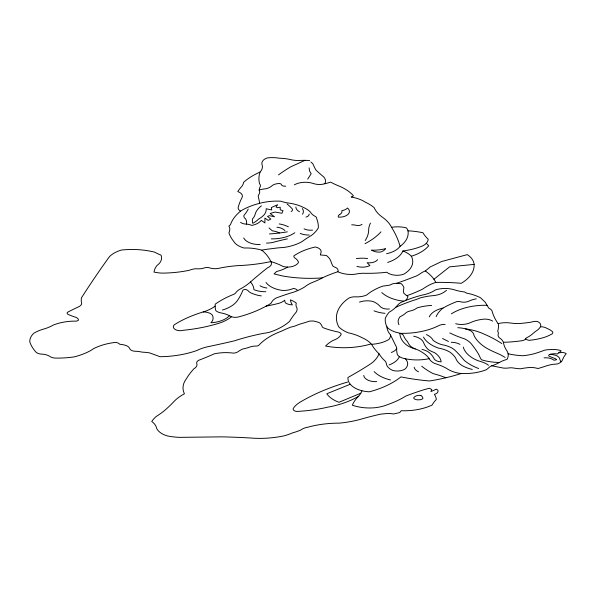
<?xml version="1.0" encoding="UTF-8"?>
<svg xmlns="http://www.w3.org/2000/svg" width="596" height="596" viewBox="0 0 596 596"><rect width="100%" height="100%" fill="white"/><g stroke="black" fill="none" stroke-linecap="round" stroke-linejoin="round"><path stroke-width="0.89" d="M307.707 179.12L311.186 173.697L309.622 171.186L309.1 167.871M433.933 279.263L449.593 266.852L474.118 264.393A27.893 16.099 0 0 0 467.324 254.626L441.591 261.525L431.355 266.434M360.826 393.196L339.012 402.278A29.927 17.277 0 0 1 326.817 393.755L350.269 384.249M558.854 352.772L562.602 352.474A5.975 3.449 0 0 1 566.2 353.644A48.745 28.139 0 0 0 562.602 359.619A11.399 6.578 0 0 1 557.759 363.843A28.474 16.442 0 0 1 552.589 364.365A36.289 20.949 0 0 0 545.273 366.249A76.809 44.342 0 0 1 537.965 368.522A17.247 9.961 0 0 0 530.872 367.419A42.502 24.54 0 0 0 520.636 368.782A36.46 21.054 0 0 1 513.774 368.067A9.059 5.23 0 0 0 508.038 368.052A19.236 11.108 0 0 1 503.687 368.127L491.722 365.81M442.537 338.491L448.416 341.486M385.009 313.325A26.015 15.019 0 0 1 374.042 310.844M359.47 302.105A14.52 8.381 0 0 1 373.215 301.546A23.14 13.358 0 0 1 379.875 306.195A8.679 5.014 0 0 0 389.449 308.996M403.887 301.174A32.452 18.737 0 0 1 381.82 292.569M405.459 300.54A16.725 9.655 0 0 0 407.962 296.458A32.333 18.67 0 0 1 403.708 293.023A41.288 23.84 0 0 1 403.917 287.637A21.18 12.225 0 0 0 401.22 283.681A47.993 27.707 0 0 1 396.452 283.324A7.919 4.574 0 0 0 390.224 285A57.961 33.465 0 0 1 382.967 286.08A51.673 29.837 0 0 0 366.786 294.938A15.727 9.082 0 0 1 355.998 296.86A9.111 5.26 0 0 0 348.742 298.171A53.111 30.664 0 0 0 338.789 326.913A32.385 18.7 0 0 0 348.124 332.784A39.88 23.028 0 0 1 361.809 337.574A31.96 18.454 0 0 1 371.584 344.302A79.827 46.086 0 0 0 379.034 353.793A59.391 34.285 0 0 0 385.329 361.236A16.107 9.298 0 0 1 386.335 363.605A16.04 9.26 0 0 0 392.898 370.511A10.505 6.064 0 0 0 405.101 368.998A16.956 9.789 0 0 0 405.176 358.695A11.711 6.765 0 0 1 397.376 354.732A64.673 37.339 0 0 1 396.683 348.086A8.217 4.746 0 0 0 396.608 347.423L390.425 334.758A30.754 17.761 0 0 1 386.953 326.817M406.807 295.683A115.795 66.856 0 0 0 422.437 289.202A102.929 59.429 0 0 1 429.127 285.104A39.217 22.641 0 0 1 435.81 282.415A139.702 80.654 0 0 1 461.252 283.294A44.529 25.71 0 0 0 474.118 264.393M396.452 283.324A293.605 169.51 0 0 0 411.389 277.907A76.75 44.313 0 0 1 416.157 276.097A25.323 14.617 0 0 0 419.904 273.929A25.114 14.498 0 0 1 425.276 270.949A54.147 31.26 0 0 1 435.81 282.415M430.647 266.561A126.859 73.241 0 0 1 425.276 270.949M371.584 344.302A27.677 15.98 0 0 0 388.883 339.482A18.349 10.594 0 0 0 390.603 335.131M415.248 348.928A22.73 13.119 0 0 1 405.414 344.086A34.829 20.108 0 0 1 399.871 333.298A54.825 31.655 0 0 0 439.423 325.319A8.337 4.813 0 0 1 445.13 324.418M379.034 353.793A42.599 24.592 0 0 1 371.099 363.553A408.856 236.053 0 0 1 347.997 377.447A23.348 13.477 0 0 0 369.341 391.81A79.633 45.974 0 0 0 400.952 376.895A152.919 88.282 0 0 0 429.515 380.971A140.507 81.116 0 0 0 461.304 373.469M399.38 356.609A23.162 13.373 0 0 1 389.113 364.938M396.668 348.489A11.458 6.616 0 0 1 391.274 352.459M429.135 358.665A34.218 19.757 0 0 1 405.176 358.695M418.474 371.792A11.562 6.675 0 0 1 414.16 367.233M421.7 366.19A75.863 43.799 0 0 0 433.195 373.655A70.477 40.692 0 0 1 445.882 377.767M525.56 338.953A9.402 5.431 0 0 0 528.965 340.331A48.797 28.176 0 0 0 543.589 337.604A35.037 20.227 0 0 0 552.365 333.708A4.664 2.689 0 0 0 552.589 331.756A20.651 11.927 0 0 0 546.964 328.381A8.359 4.828 0 0 0 540.416 326.772M561.089 361.854A18.55 10.713 0 0 1 559.786 359.038A9.298 5.364 0 0 0 556.977 355.857A13.976 8.068 0 0 0 550.086 354.329M544.036 357.868A9.946 5.744 0 0 1 553.826 360.14A3.181 1.84 0 0 0 556.522 359.619A5.148 2.973 0 0 0 554.727 358.457A185.088 106.855 0 0 1 548.99 356.177A2.287 1.319 0 0 1 550.227 354.3A10.363 5.982 0 0 1 557.312 353.972L561.141 350.984L560.017 350.336A17.575 10.147 0 0 0 555.852 349.621A13.708 7.912 0 0 0 549.773 349.621A13.507 7.8 0 0 0 544.379 350.269A108.919 62.885 0 0 1 534.478 353.651A43.024 24.838 0 0 1 522.774 355.73A51.353 29.651 0 0 1 508.097 353.771M503.389 342.283A51.263 29.599 0 0 0 507.017 350.97A22.387 12.926 0 0 1 507.017 359.351A34.918 20.16 0 0 0 501.139 361.548A63.146 36.46 0 0 1 494.054 365.043A11.764 6.794 0 0 0 489.383 367.136A30.687 17.716 0 0 1 486.269 369.729A37.816 21.836 0 0 1 459.3 373.327A26.559 15.332 0 0 1 446.337 368.239A54.743 31.603 0 0 0 434.41 363.344A18.081 10.437 0 0 1 428.882 358.159A33.57 19.377 0 0 0 421.745 352.072A24.034 13.872 0 0 0 416.909 349.517A17.954 10.363 0 0 1 410.502 346.172A28.623 16.524 0 0 1 407.642 341.851A46.816 27.029 0 0 1 403.745 336.144A9.625 5.558 0 0 0 402.605 334.401A21.329 12.315 0 0 0 395.684 332.203A23.177 13.38 0 0 1 387.393 327.614A42.264 24.399 0 0 1 385.314 318.234A56.277 32.497 0 0 1 389.121 312.244A39.865 23.02 0 0 0 397.07 305.86A19.683 11.361 0 0 1 400.877 302.463A109.47 63.198 0 0 1 421.797 295.176A27.833 16.07 0 0 0 435.281 289.984A19.541 11.287 0 0 1 454.294 289.79A33.585 19.392 0 0 0 464.671 291.98A6.929 4.001 0 0 0 469.335 293.679A43.031 24.846 0 0 1 480.57 297.769L485.241 302.261L488.698 308.05A10.609 6.124 0 0 1 491.983 310.747A96.075 55.465 0 0 0 498.375 324.023A56.687 32.728 0 0 1 497.682 331.406A8.709 5.029 0 0 1 498.032 334.796A10.825 6.251 0 0 0 499.239 337.694A17.008 9.819 0 0 1 503.389 342.283A88.566 51.129 0 0 0 522.67 340.592A4.962 2.868 0 0 0 525.59 338.908A4.79 2.764 0 0 1 526.827 337.671A30.232 17.455 0 0 0 532.228 334.162A47.71 27.543 0 0 1 536.281 330.914A18.536 10.706 0 0 0 540.557 326.496A8.173 4.716 0 0 0 537.182 321.43A7.636 4.41 0 0 0 531.558 322.086A108.323 62.535 0 0 1 521.209 323.382A25.948 14.982 0 0 1 511.308 323.121A19.981 11.54 0 0 0 498.077 323.606M421.961 349.375A17.314 9.998 0 0 1 429.917 353.167A34.955 20.182 0 0 1 434.067 358.755A7.867 4.544 0 0 0 441.152 361.846A26.716 15.421 0 0 0 434.581 352.668A32.75 18.908 0 0 1 428.36 349.673A37.965 21.918 0 0 1 423.696 342.782A15.377 8.873 0 0 0 413.669 336.196M472.27 369.431A30.433 17.567 0 0 1 461.721 365.341A26.619 15.369 0 0 1 455.672 358.054A38.33 22.134 0 0 0 450.144 352.266A26.835 15.489 0 0 0 438.388 348.071A33.532 19.363 0 0 1 423.518 337.098M478.663 368.537A51.651 29.822 0 0 1 464.314 360.453A217.86 125.778 0 0 0 454.465 349.77A23.229 13.41 0 0 0 441.845 344.682A23.296 13.447 0 0 1 433.031 340.189A18.498 10.676 0 0 0 426.46 334.602M488.519 365.244A23.184 13.388 0 0 0 480.048 361.347A27.23 15.72 0 0 1 473.477 358.554A35.224 20.338 0 0 1 463.278 347.073M451.179 342.283A12.523 7.226 0 0 1 459.993 344.384M499.537 362.435A37.459 21.627 0 0 1 481.434 359.753A81.876 47.27 0 0 1 478.841 354.665A155.392 89.713 0 0 0 472.27 345.077A26.559 15.332 0 0 0 464.664 338.893A83.485 48.202 0 0 1 449.801 332.903M501.832 343.579A115.996 66.968 0 0 0 483.855 333.998A46.108 26.619 0 0 0 465.282 328.806M505.117 357.458A53.476 30.873 0 0 0 495.954 352.765A96.634 55.793 0 0 1 486.79 348.273A51.874 29.949 0 0 1 473.999 335.496A13.246 7.644 0 0 0 471.063 331.004A21.814 12.598 0 0 0 457.75 327.711M492.668 321.125A10.251 5.923 0 0 0 484.027 319.128A28.846 16.651 0 0 0 470.028 322.823A14.036 8.106 0 0 1 455.679 323.725M451.358 313.839A45.087 26.03 0 0 1 487.051 305.308M476.249 298.872A19.713 11.376 0 0 0 468.642 301.263A8.091 4.671 0 0 1 461.729 302.06A8.366 4.828 0 0 0 457.236 301.464A84.662 48.879 0 0 0 443.059 308.05A22.015 12.71 0 0 0 429.276 316.893M436.145 316.632A41.593 24.011 0 0 1 443.059 308.05M431.646 305.457A37.488 21.642 0 0 0 416.954 307.953A14.379 8.299 0 0 1 410.383 310.948A8.791 5.073 0 0 0 405.72 313.042A21.702 12.531 0 0 1 400.184 316.64A18.364 10.601 0 0 0 398.97 324.723M446.516 290.289A28.139 16.248 0 0 1 441.673 293.478A19.199 11.086 0 0 1 433.895 295.579A43.985 25.397 0 0 0 420.068 297.97A43.113 24.89 0 0 1 412.805 300.57A170.59 98.489 0 0 0 395.826 307.231M376.717 381.619A11.644 6.72 0 0 1 363.724 375.413M390.522 379.95A32.348 18.677 0 0 1 374.154 371.613M358.598 396.265A73.748 42.577 0 0 1 327.621 407.187A106.103 61.261 0 0 1 298.253 411.359A4.142 2.391 0 0 1 294.014 410.51A4.142 2.391 0 0 1 293.597 407.932A32.363 18.685 0 0 1 300.98 401.63A177.683 102.586 0 0 1 347.61 382.058M426.259 243.332A41.355 23.877 0 0 1 428.703 245.805A40.468 23.363 0 0 1 411.337 256.243A30.97 17.88 0 0 1 403.783 274.167A12.613 7.279 0 0 1 386.767 272.245A96.738 55.853 0 0 1 362.904 273.259A28.563 16.494 0 0 0 354.94 274.242A20.83 12.024 0 0 1 337.813 271.739A113.098 65.292 0 0 0 322.242 277.9A94.749 54.698 0 0 1 282.675 275.985L274.078 273.936L276.604 271.508A34.754 20.063 0 0 0 287.726 267.082M322.242 277.9A56.046 32.355 0 0 1 312.811 282.258A33.957 19.608 0 0 0 304.69 286.944A53.387 30.821 0 0 1 293.94 292.062A175.09 101.089 0 0 0 275.821 298.164A17.358 10.02 0 0 0 271.292 302.962A28.705 16.576 0 0 1 266.144 306.106A99.368 57.365 0 0 1 238.035 317.057A7.748 4.477 0 0 1 231.092 316.58A24.756 14.297 0 0 0 220.334 312.766A8.947 5.17 0 0 1 215.804 310.583A46.697 26.962 0 0 1 215.238 304.154A87.21 50.347 0 0 1 232.604 294.789A7.189 4.15 0 0 0 236.135 292.234A20.48 11.823 0 0 1 241.611 288.285A65.411 37.764 0 0 0 250.499 281.96A507.904 293.232 0 0 1 267.604 267.746A8.851 5.111 0 0 0 270.845 261.584A59.548 34.382 0 0 0 261.786 250.164A34.002 19.631 0 0 0 244.04 248.01A19.556 11.294 0 0 1 233.774 241.484A64.979 37.518 0 0 1 228.909 232.85A26.895 15.526 0 0 0 229.78 228.931A22.931 13.239 0 0 0 228.909 226.018A8.731 5.036 0 0 0 230.995 223.209A60.934 35.179 0 0 1 241.082 210.753A58.058 33.518 0 0 1 260.042 203.221A41.28 23.833 0 0 1 280.917 201.21A23.743 13.708 0 0 0 289.09 203.117A33.272 19.206 0 0 1 302.135 206.834A29.04 16.77 0 0 1 310.315 211.952A17.09 9.864 0 0 0 315.18 216.37A4.559 2.63 0 0 1 316.67 218.605A65.396 37.757 0 0 1 318.339 227.851A42.443 24.503 0 0 1 311.373 235.472A122.225 70.566 0 0 0 302.016 241.596A38.829 22.417 0 0 1 283.718 247.482A62.662 36.177 0 0 0 272.387 248.621A64.264 37.101 0 0 0 261.786 250.164M337.813 271.739A7.204 4.157 0 0 0 336.107 267.716A12.509 7.226 0 0 1 332.903 266.062A68.19 39.366 0 0 1 330.713 260.705A24.265 14.006 0 0 0 326.325 255.453L320.425 254.969A15.518 8.962 0 0 1 320.931 252.92A8.612 4.969 0 0 0 315.373 246.99A51.927 29.979 0 0 0 293.798 255.937A6.221 3.591 0 0 0 295.988 258.761A15.414 8.903 0 0 1 298.514 262.359A11.399 6.578 0 0 1 292.45 266.449A10.348 5.975 0 0 1 282.839 266.352A52.031 30.038 0 0 0 270.845 261.584A116.786 67.43 0 0 1 238.467 265.6A82.367 47.553 0 0 0 217.585 268.572A12.039 6.951 0 0 1 208.511 267.522A7.912 4.567 0 0 0 202.454 268.572A22.715 13.112 0 0 1 195.495 268.744A18.223 10.519 0 0 0 189.141 270.316A82.777 47.792 0 0 1 161.903 273.117A28.206 16.286 0 0 1 154.036 272.067A31.357 18.104 0 0 1 157.061 265.429A20.681 11.942 0 0 0 160.994 255.118A49.11 28.355 0 0 1 154.64 252.145A57.358 33.115 0 0 0 121.353 250.052A29.353 16.949 0 0 0 109.552 256.518A1771.327 1022.662 0 0 0 81.414 297.925A41.4 23.9 0 0 0 81.712 303.684A9.082 5.245 0 0 1 79.104 306.582A224.983 129.891 0 0 0 67.318 312.393A3.405 1.967 0 0 0 69.248 314.867A43.307 25.002 0 0 0 75.781 317.281A6.809 3.926 0 0 1 78.56 320A3.405 1.967 0 0 1 74.493 321.11A38.978 22.506 0 0 0 53.394 325.006A38.464 22.208 0 0 1 45.259 328.597A37.019 21.374 0 0 0 34.017 333.104A25.553 14.751 0 0 0 29.837 342.074A66.655 38.479 0 0 0 35.775 351.916A7.39 4.269 0 0 0 40.752 354.061A12.568 7.256 0 0 1 49.505 356.185A7.875 4.544 0 0 0 55.421 358.084A66.104 38.166 0 0 0 74.478 356.84A59.071 34.106 0 0 0 91.076 350.351A25.211 14.557 0 0 1 97.61 346.827A45.117 26.045 0 0 1 115.818 342.372A6.504 3.755 0 0 1 119.781 344.287A13.835 7.986 0 0 1 127.686 346.269A13.76 7.942 0 0 1 130.159 349.42A6.228 3.598 0 0 0 136.156 351.275A23.818 13.753 0 0 1 142.153 352.139A42.338 24.443 0 0 1 149.328 352.817A270.085 155.929 0 0 1 159.929 356.706A73.137 42.227 0 0 0 196.978 350.478A35.954 20.756 0 0 1 207.445 346.798A678.442 391.691 0 0 0 234.489 340.815A164.384 94.906 0 0 1 264.103 333.238A21.769 12.568 0 0 0 270.264 332.009A58.229 33.622 0 0 0 288.218 322.518A11.562 6.675 0 0 0 290.312 320.149A159.765 92.238 0 0 1 296.264 312.021A14.17 8.18 0 0 0 296.264 306.486A13.417 7.748 0 0 1 296.339 303.178A20.413 11.786 0 0 0 290.386 299.907A32.065 18.513 0 0 0 292.345 304.891A9.886 5.707 0 0 1 285.596 303.006A12.956 7.48 0 0 1 284.724 300.16A14.758 8.523 0 0 1 277.974 303.55A130.762 75.491 0 0 1 266.144 306.106M387.646 262.419A31.096 17.954 0 0 0 402.911 250.976A24.764 14.297 0 0 1 411.337 256.243M402.911 250.976A54.728 31.595 0 0 0 422.393 246.006A15.608 9.014 0 0 0 428.181 239.22A57.924 33.443 0 0 1 422.914 232.738A56.814 32.802 0 0 0 407.955 230.816M294.312 184.842A15.883 9.171 0 0 1 313.101 183.434A11.622 6.712 0 0 0 324.813 183.747A46.622 26.917 0 0 0 330.668 182.13A67.005 38.688 0 0 0 339.534 186.25A46.101 26.619 0 0 1 353.279 195.585A2.369 1.371 0 0 1 351.186 196.993A31.595 18.238 0 0 1 365.802 202.416A41.66 24.049 0 0 1 374.146 207.631A41.884 24.183 0 0 0 382.669 217.376A48.164 27.811 0 0 1 391.542 227.314A21.948 12.672 0 0 1 406.427 227.873A18.968 10.951 0 0 1 408.163 232.649A36.691 21.188 0 0 1 400.102 246.312A23.259 13.432 0 0 1 386.595 253.71M391.542 227.314A182.592 105.418 0 0 1 400.102 246.312M356.937 266.375A11.384 6.571 0 0 0 369.922 265.563L367.114 262.724A9.111 5.26 0 0 0 377.64 259.685M356.415 258.575A23.468 13.552 0 0 1 367.643 258.575M380.978 231.829A72.25 41.713 0 0 1 365.013 243.682M365.192 240.538A53.595 30.947 0 0 0 368.7 228.991A43.456 25.092 0 0 1 370.451 223.113M362.033 224.327A5.059 2.92 0 0 1 356.594 225.444A9.164 5.289 0 0 0 351.677 224.841M324.813 183.747A15.198 8.776 0 0 0 323.71 176.908A191.152 110.357 0 0 1 315.88 169.979A86.569 49.982 0 0 1 313.451 164.958A14.542 8.396 0 0 0 310.896 162.015M278.488 174.904A177.28 102.356 0 0 1 290.833 166.768A836.829 483.14 0 0 0 304.921 160.339M309.622 160.54A46.279 26.716 0 0 0 298.142 160.54A22.603 13.052 0 0 1 289.447 159.333A34.009 19.638 0 0 0 279.531 158.231A24.66 14.237 0 0 0 267.179 157.933A10.944 6.318 0 0 0 261.964 164.354A18.945 10.937 0 0 1 260.05 172.088A58.862 33.979 0 0 0 259.595 183.859A6.437 3.718 0 0 1 260.221 186.652A23.05 13.313 0 0 0 259.178 190.266A10.892 6.288 0 0 1 259.282 193.901A9.476 5.468 0 0 0 258.53 197.663A131.582 75.968 0 0 1 259.588 203.333M260.05 172.088A66.059 38.137 0 0 0 243.526 182.436A19.422 11.212 0 0 1 241.782 186.451A61.313 35.402 0 0 0 237.782 191.569A9.119 5.267 0 0 1 241.782 198.103A106.379 61.418 0 0 0 238.475 206.432A8.158 4.708 0 0 0 240.56 211.17M285.789 186.146A3.621 2.093 0 0 1 281.439 184.842A2.287 1.319 0 0 0 279.531 183.538A9.104 5.26 0 0 0 272.223 185.542A13.037 7.524 0 0 1 265.958 188.761A21.516 12.419 0 0 0 259.193 189.99M261.435 205.829A31.819 18.372 0 0 0 255.17 214.068A20.853 12.039 0 0 1 252.562 218.784A28.459 16.435 0 0 0 252.734 223.306A28.437 16.42 0 0 0 258.478 219.186A31.923 18.431 0 0 0 264.222 214.672A20.584 11.883 0 0 0 266.129 208.742L271.702 209.948L271.351 207.542L277.609 204.726L276.045 207.035L277.609 207.736L280.224 207.237L280.224 209.844L283.003 210.649L281.96 213.264L275.002 212.057L270.13 213.465L274.48 216.78L269.437 215.67L267.522 216.378L270.83 219.09L268.215 220.393L264.915 218.084L264.915 222.904L261.264 220.393A16.122 9.305 0 0 1 251.87 225.415A11.853 6.839 0 0 0 246.476 224.111A7.13 4.112 0 0 1 240.56 222.301M246.476 224.111A22.804 13.164 0 0 0 245.604 218.784A6.519 3.762 0 0 1 244.04 215.275A59.377 34.285 0 0 0 248.219 209.047M279.464 232.984A15.891 9.171 0 0 0 272.394 230.838A62.468 36.065 0 0 1 269.087 227.925M287.346 231.837A114.261 65.962 0 0 1 269.437 233.952M276.916 227.218A10.579 6.109 0 0 1 284.918 230.637M279.174 223.91A24.056 13.887 0 0 1 288.397 226.815M294.826 232.745A29.465 17.016 0 0 1 271.344 238.869M291.176 211.558A4.321 2.496 0 0 0 292.047 208.645A81.6 47.114 0 0 0 287.004 203.921M299.527 211.759A10.974 6.332 0 0 1 295.877 207.035M302.314 208.54A12.754 7.368 0 0 1 302.485 214.262M309.093 214.061A5.126 2.958 0 0 1 305.964 217.078M309.264 235.055A14.96 8.635 0 0 1 300.22 233.446M312.572 230.13A10.326 5.96 0 0 1 304.049 228.827M287.346 238.869A220.267 127.171 0 0 0 275.523 241.685A18.014 10.4 0 0 1 266.479 243.086M260.214 244.494A15.958 9.216 0 0 1 243.69 237.968M297.523 290.647A5.051 2.92 0 0 0 293.366 288.464A15.794 9.119 0 0 1 282.422 290.431A23.408 13.514 0 0 1 266.002 282.474M266.948 288.032A13.954 8.053 0 0 1 259.968 285.745M265.816 291.735A19.512 11.264 0 0 1 253.926 289.663A31.29 18.066 0 0 0 250.499 281.96M261.286 295.877A20.011 11.555 0 0 1 254.12 294.133A12.851 7.42 0 0 1 248.83 291.519A6.534 3.77 0 0 0 245.626 289.447A2.816 1.624 0 0 0 242.795 290.431A113.314 65.426 0 0 1 237.7 300.123A31.558 18.223 0 0 1 222.412 310.039M229.52 315.701A24.034 13.879 0 0 1 210.902 322.786A16.234 9.372 0 0 0 212.034 314.725A10.087 5.818 0 0 0 203.214 311.931M231.568 316.744A39.18 22.618 0 0 1 216.944 323.874A120.876 69.784 0 0 1 183.158 330.303A6.824 3.941 0 0 1 175.127 329.446A6.824 3.941 0 0 1 174.293 324.745A105.03 60.643 0 0 1 203.355 311.894A35.574 20.54 0 0 0 215.134 306.12M361.921 390.902A38.137 22.022 0 0 1 357.354 397.554A51.323 29.629 0 0 0 352.355 405.205A33.302 19.228 0 0 0 375.718 407.649A32.229 18.61 0 0 0 387.884 404.513A79.968 46.168 0 0 0 405.816 396.042A227.091 131.113 0 0 1 425.261 389.33L429.5 388.264L431.78 389.583L430.908 391.587L436.451 389.143L437.866 390.209A6.109 3.524 0 0 1 434.387 394.343A30.612 17.671 0 0 1 436.339 399.491A47.784 27.587 0 0 0 432.1 405.071A44.596 25.747 0 0 1 401.25 410.718A17.358 10.02 0 0 0 399.834 412.544A169.815 98.042 0 0 1 393.427 413.982A19.564 11.294 0 0 0 388.532 413.423A111.206 64.204 0 0 0 380.494 414.175A238.378 137.631 0 0 0 362.405 418.779A79.179 45.713 0 0 1 339.184 423.145A71.751 41.422 0 0 0 307.856 427.198A13.224 7.636 0 0 0 300.838 430.007A45.594 26.321 0 0 1 292.733 432.808A57.015 32.922 0 0 1 284.359 435.773A69.188 39.947 0 0 1 254.656 438.269A412.03 237.886 0 0 0 221.98 436.861L179.329 437.36A45.192 26.09 0 0 1 167.118 435.862A20.92 12.076 0 0 1 156.659 428.435A23.438 13.529 0 0 0 151.756 421.439A47.367 27.349 0 0 1 156.01 416.634A144.128 83.209 0 0 0 163.781 411.18A196.412 113.396 0 0 0 174.792 400.661A53.729 31.022 0 0 1 184.425 393.785A38.338 22.134 0 0 1 186.347 378.855A118.47 68.398 0 0 1 193.916 368.768A10.05 5.804 0 0 0 196.941 364.007A6.005 3.472 0 0 1 198.729 360.275A252.86 145.99 0 0 0 214.269 353.838A32.869 18.975 0 0 1 233.394 353.123A6.198 3.576 0 0 0 237.931 351.774A26.768 15.459 0 0 1 242.743 348.995A29.197 16.852 0 0 0 249.486 347.17A13.291 7.674 0 0 1 254.708 346.06A5.163 2.98 0 0 0 258.627 345.516A64.152 37.041 0 0 1 281.029 331.369A113.91 65.769 0 0 1 291.042 327.018A17.724 10.236 0 0 0 296.48 325.423A46.063 26.597 0 0 1 301.911 323.494A69.948 40.386 0 0 0 309.451 321.132A28.742 16.599 0 0 1 313.451 321.02A23.192 13.388 0 0 1 319.65 322.838A19.325 11.16 0 0 1 321.944 326.027A4.775 2.756 0 0 0 323.755 327.956A65.091 37.578 0 0 0 337.291 331.808A5.714 3.3 0 0 1 341.247 334.043A16.815 9.707 0 0 1 332.985 340.458A39.366 22.73 0 0 0 325.572 346.053A59.689 34.464 0 0 0 370.593 344.078M371.68 250.164A9.625 5.558 0 0 0 380.278 252.086A9.886 5.707 0 0 0 385.538 248.644A28.928 16.703 0 0 1 371.68 250.164M339.75 214.508A4.701 2.712 0 0 0 338.342 217.138A9.931 5.737 0 0 0 348.101 214.314A9.931 5.737 0 0 0 347.468 208.019A9.201 5.312 0 0 1 341.858 210.656A7.487 4.321 0 0 1 339.75 214.508M420.806 395.416A5.863 3.39 0 0 0 414.399 396.981A2.496 1.438 0 0 0 414.831 399.119A4.783 2.756 0 0 0 418.846 399.804A4.82 2.786 0 0 0 422.869 398.612A7.8 4.5 0 0 0 420.806 395.416"/></g></svg>
